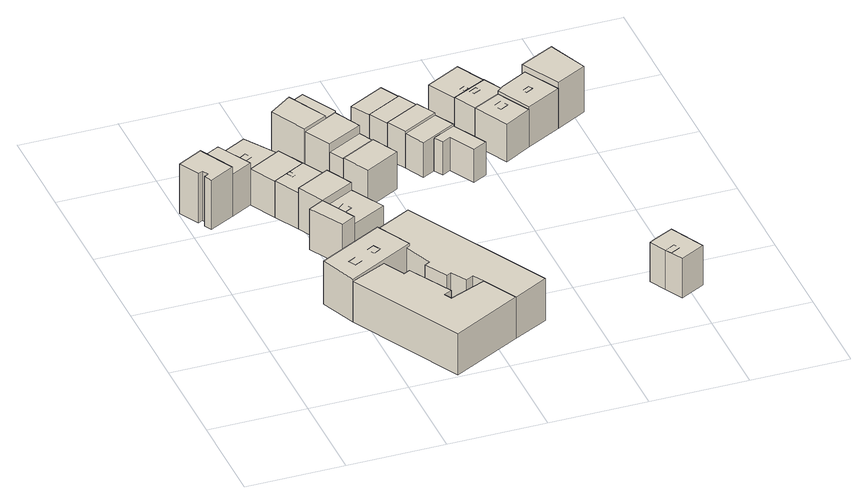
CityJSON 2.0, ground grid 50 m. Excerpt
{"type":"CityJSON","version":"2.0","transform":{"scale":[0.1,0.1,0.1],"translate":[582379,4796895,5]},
"CityObjects":{
"building1":{"type":"Building","children":["building1-1"],"geometry":[{"type":"MultiSurface","lod":"1","boundaries":[[[0,1,2,3]],[[1,4,5,2]],[[4,6,7,5]],[[6,8,9,7]],[[8,10,11,9]],[[10,12,13,11]],[[12,14,15,13]],[[14,0,3,15]],[[14,12,10,8,6,4,1,0]]]}]},
"building1-1":{"type":"BuildingPart","attributes":{"name":"8297465_P","measuredHeight":27.65},"parents":["building1"],"geometry":[{"type":"MultiSurface","lod":"2","boundaries":[[[0,1,2,3]],[[1,4,5,2]],[[4,6,7,5]],[[6,8,9,7]],[[8,10,11,9]],[[10,12,13,11]],[[12,14,15,13]],[[14,0,3,15]],[[14,12,10,8,6,4,1,0]]],"semantics":{"surfaces":[{"type":"WallSurface"},{"type":"RoofSurface"}],"values":[0,0,0,0,0,0,0,0,1]}}]},
"building2":{"type":"Building","children":["building2-1"],"geometry":[{"type":"MultiSurface","lod":"1","boundaries":[[[16,17,15,3]],[[17,18,19,15]],[[18,20,21,19]],[[20,16,3,21]],[[20,18,17,16]]]}]},
"building2-1":{"type":"BuildingPart","attributes":{"name":"8297464_P","measuredHeight":23.72},"parents":["building2"],"geometry":[{"type":"MultiSurface","lod":"2","boundaries":[[[16,17,15,3]],[[17,18,19,15]],[[18,20,21,19]],[[20,16,3,21]],[[22,23,24,25]],[[23,26,27,24]],[[26,28,29,27]],[[28,22,25,29]],[[20,18,17,16],[28,26,23,22]]],"semantics":{"surfaces":[{"type":"WallSurface"},{"type":"RoofSurface"}],"values":[0,0,0,0,0,0,0,0,1]}}]},
"building3":{"type":"Building","children":["building3-1"],"geometry":[{"type":"MultiSurface","lod":"1","boundaries":[[[30,31,32,33]],[[31,34,35,32]],[[34,36,37,35]],[[36,30,33,37]],[[36,34,31,30]]]}]},
"building3-1":{"type":"BuildingPart","attributes":{"name":"8297592_P","measuredHeight":24.31},"parents":["building3"],"geometry":[{"type":"MultiSurface","lod":"2","boundaries":[[[30,31,32,33]],[[31,34,35,32]],[[34,36,37,35]],[[36,30,33,37]],[[38,39,40,41]],[[39,42,43,40]],[[42,44,45,43]],[[44,38,41,45]],[[46,47,48,49]],[[47,50,51,48]],[[50,52,53,51]],[[52,46,49,53]],[[36,34,31,30],[44,42,39,38],[52,50,47,46]]],"semantics":{"surfaces":[{"type":"WallSurface"},{"type":"RoofSurface"}],"values":[0,0,0,0,0,0,0,0,0,0,0,0,1]}}]},
"building4":{"type":"Building","children":["building4-1"],"geometry":[{"type":"MultiSurface","lod":"1","boundaries":[[[54,55,56,57]],[[55,58,59,56]],[[58,60,61,59]],[[60,62,63,61]],[[62,64,65,63]],[[64,66,67,65]],[[66,68,69,67]],[[68,70,71,69]],[[70,72,33,71]],[[72,54,57,33]],[[72,70,68,66,64,62,60,58,55,54]]]}]},
"building4-1":{"type":"BuildingPart","attributes":{"name":"8297580_P","measuredHeight":23.1},"parents":["building4"],"geometry":[{"type":"MultiSurface","lod":"2","boundaries":[[[54,55,56,57]],[[55,58,59,56]],[[58,60,61,59]],[[60,62,63,61]],[[62,64,65,63]],[[64,66,67,65]],[[66,68,69,67]],[[68,70,71,69]],[[70,72,33,71]],[[72,54,57,33]],[[72,70,68,66,64,62,60,58,55,54]]],"semantics":{"surfaces":[{"type":"WallSurface"},{"type":"RoofSurface"}],"values":[0,0,0,0,0,0,0,0,0,0,1]}}]},
"building5":{"type":"Building","children":["building5-1"],"geometry":[{"type":"MultiSurface","lod":"1","boundaries":[[[73,74,75,76]],[[74,77,78,75]],[[77,79,80,78]],[[79,73,76,80]],[[79,77,74,73]]]}]},
"building5-1":{"type":"BuildingPart","attributes":{"name":"8297405_P","measuredHeight":22.81},"parents":["building5"],"geometry":[{"type":"MultiSurface","lod":"2","boundaries":[[[73,74,75,76]],[[74,77,78,75]],[[77,79,80,78]],[[79,73,76,80]],[[79,77,74,73]]],"semantics":{"surfaces":[{"type":"WallSurface"},{"type":"RoofSurface"}],"values":[0,0,0,0,1]}}]},
"building6":{"type":"Building","children":["building6-1"],"geometry":[{"type":"MultiSurface","lod":"1","boundaries":[[[81,82,83,19]],[[82,84,85,83]],[[84,86,21,85]],[[86,81,19,21]],[[86,84,82,81]]]}]},
"building6-1":{"type":"BuildingPart","attributes":{"name":"8297463_P","measuredHeight":18.82},"parents":["building6"],"geometry":[{"type":"MultiSurface","lod":"2","boundaries":[[[81,82,83,19]],[[82,84,85,83]],[[84,86,21,85]],[[86,81,19,21]],[[87,88,89,90]],[[88,91,92,89]],[[91,93,94,92]],[[93,87,90,94]],[[86,84,82,81],[93,91,88,87]]],"semantics":{"surfaces":[{"type":"WallSurface"},{"type":"RoofSurface"}],"values":[0,0,0,0,0,0,0,0,1]}}]},
"building7":{"type":"Building","children":["building7-1"],"geometry":[{"type":"MultiSurface","lod":"1","boundaries":[[[95,96,85,21]],[[96,97,98,85]],[[97,99,100,98]],[[99,95,21,100]],[[99,97,96,95]]]}]},
"building7-1":{"type":"BuildingPart","attributes":{"name":"8297462_P","measuredHeight":20.24},"parents":["building7"],"geometry":[{"type":"MultiSurface","lod":"2","boundaries":[[[95,96,85,21]],[[96,97,98,85]],[[97,99,100,98]],[[99,95,21,100]],[[99,97,96,95]]],"semantics":{"surfaces":[{"type":"WallSurface"},{"type":"RoofSurface"}],"values":[0,0,0,0,1]}}]},
"building8":{"type":"Building","children":["building8-1"],"geometry":[{"type":"MultiSurface","lod":"1","boundaries":[[[101,102,98,100]],[[102,103,104,98]],[[103,105,106,104]],[[105,101,100,106]],[[105,103,102,101]]]}]},
"building8-1":{"type":"BuildingPart","attributes":{"name":"8297408_P","measuredHeight":20.36},"parents":["building8"],"geometry":[{"type":"MultiSurface","lod":"2","boundaries":[[[101,102,98,100]],[[102,103,104,98]],[[103,105,106,104]],[[105,101,100,106]],[[107,108,109,110]],[[108,111,112,109]],[[111,113,114,112]],[[113,107,110,114]],[[105,103,102,101],[113,111,108,107]]],"semantics":{"surfaces":[{"type":"WallSurface"},{"type":"RoofSurface"}],"values":[0,0,0,0,0,0,0,0,1]}}]},
"building9":{"type":"Building","children":["building9-1"],"geometry":[{"type":"MultiSurface","lod":"1","boundaries":[[[115,116,104,106]],[[116,117,118,104]],[[117,74,75,118]],[[74,115,106,75]],[[74,117,116,115]]]}]},
"building9-1":{"type":"BuildingPart","attributes":{"name":"8297407_P","measuredHeight":23.08},"parents":["building9"],"geometry":[{"type":"MultiSurface","lod":"2","boundaries":[[[115,116,104,106]],[[116,117,118,104]],[[117,74,75,118]],[[74,115,106,75]],[[74,117,116,115]]],"semantics":{"surfaces":[{"type":"WallSurface"},{"type":"RoofSurface"}],"values":[0,0,0,0,1]}}]},
"building10":{"type":"Building","children":["building10-1"],"geometry":[{"type":"MultiSurface","lod":"1","boundaries":[[[119,120,118,121]],[[120,122,123,118]],[[122,124,78,123]],[[124,125,75,78]],[[125,119,121,75]],[[125,124,122,120,119]]]}]},
"building10-1":{"type":"BuildingPart","attributes":{"name":"8297406_P","measuredHeight":18.85},"parents":["building10"],"geometry":[{"type":"MultiSurface","lod":"2","boundaries":[[[119,120,118,121]],[[120,122,123,118]],[[122,124,78,123]],[[124,125,75,78]],[[125,119,121,75]],[[126,127,128,129]],[[127,130,131,128]],[[130,132,133,131]],[[132,126,129,133]],[[125,124,122,120,119],[132,130,127,126]]],"semantics":{"surfaces":[{"type":"WallSurface"},{"type":"RoofSurface"}],"values":[0,0,0,0,0,0,0,0,0,1]}}]},
"building11":{"type":"Building","children":["building11-1"],"geometry":[{"type":"MultiSurface","lod":"1","boundaries":[[[134,135,136,67]],[[135,137,138,136]],[[137,139,140,138]],[[139,141,142,140]],[[141,143,144,142]],[[143,145,146,144]],[[145,147,148,146]],[[147,149,37,148]],[[149,150,35,37]],[[150,151,152,35]],[[151,153,154,152]],[[153,155,69,154]],[[155,134,67,69]],[[155,153,151,150,149,147,145,143,141,139,137,135,134]]]}]},
"building11-1":{"type":"BuildingPart","attributes":{"name":"8297573_P","measuredHeight":23.4},"parents":["building11"],"geometry":[{"type":"MultiSurface","lod":"2","boundaries":[[[134,135,136,67]],[[135,137,138,136]],[[137,139,140,138]],[[139,141,142,140]],[[141,143,144,142]],[[143,145,146,144]],[[145,147,148,146]],[[147,149,37,148]],[[149,150,35,37]],[[150,151,152,35]],[[151,153,154,152]],[[153,155,69,154]],[[155,134,67,69]],[[155,153,151,150,149,147,145,143,141,139,137,135,134]]],"semantics":{"surfaces":[{"type":"WallSurface"},{"type":"RoofSurface"}],"values":[0,0,0,0,0,0,0,0,0,0,0,0,0,1]}}]},
"building12":{"type":"Building","children":["building12-1"],"geometry":[{"type":"MultiSurface","lod":"1","boundaries":[[[156,157,158,159]],[[157,160,161,158]],[[160,162,163,161]],[[162,156,159,163]],[[162,160,157,156]]]}]},
"building12-1":{"type":"BuildingPart","attributes":{"name":"8297461_P","measuredHeight":26.38},"parents":["building12"],"geometry":[{"type":"MultiSurface","lod":"2","boundaries":[[[156,157,158,159]],[[157,160,161,158]],[[160,162,163,161]],[[162,156,159,163]],[[162,160,157,156]]],"semantics":{"surfaces":[{"type":"WallSurface"},{"type":"RoofSurface"}],"values":[0,0,0,0,1]}}]},
"building13":{"type":"Building","children":["building13-1"],"geometry":[{"type":"MultiSurface","lod":"1","boundaries":[[[164,165,166,163]],[[165,167,168,166]],[[167,169,170,168]],[[169,171,159,170]],[[171,164,163,159]],[[171,169,167,165,164]]]}]},
"building13-1":{"type":"BuildingPart","attributes":{"name":"8297492_P","measuredHeight":24.77},"parents":["building13"],"geometry":[{"type":"MultiSurface","lod":"2","boundaries":[[[164,165,166,163]],[[165,167,168,166]],[[167,169,170,168]],[[169,171,159,170]],[[171,164,163,159]],[[171,169,167,165,164]]],"semantics":{"surfaces":[{"type":"WallSurface"},{"type":"RoofSurface"}],"values":[0,0,0,0,0,1]}}]},
"building14":{"type":"Building","children":["building14-1"],"geometry":[{"type":"MultiSurface","lod":"1","boundaries":[[[172,173,174,168]],[[173,175,176,174]],[[175,177,170,176]],[[177,172,168,170]],[[177,175,173,172]]]}]},
"building14-1":{"type":"BuildingPart","attributes":{"name":"8297491_P","measuredHeight":20.24},"parents":["building14"],"geometry":[{"type":"MultiSurface","lod":"2","boundaries":[[[172,173,174,168]],[[173,175,176,174]],[[175,177,170,176]],[[177,172,168,170]],[[177,175,173,172]]],"semantics":{"surfaces":[{"type":"WallSurface"},{"type":"RoofSurface"}],"values":[0,0,0,0,1]}}]},
"building15":{"type":"Building","children":["building15-1"],"geometry":[{"type":"MultiSurface","lod":"1","boundaries":[[[178,179,174,176]],[[179,180,181,174]],[[180,182,183,181]],[[182,178,176,183]],[[182,180,179,178]]]}]},
"building15-1":{"type":"BuildingPart","attributes":{"name":"8297490_P","measuredHeight":20.91},"parents":["building15"],"geometry":[{"type":"MultiSurface","lod":"2","boundaries":[[[178,179,174,176]],[[179,180,181,174]],[[180,182,183,181]],[[182,178,176,183]],[[182,180,179,178]]],"semantics":{"surfaces":[{"type":"WallSurface"},{"type":"RoofSurface"}],"values":[0,0,0,0,1]}}]},
"building16":{"type":"Building","children":["building16-1"],"geometry":[{"type":"MultiSurface","lod":"1","boundaries":[[[184,185,186,161]],[[185,187,188,186]],[[187,189,166,188]],[[189,190,163,166]],[[190,184,161,163]],[[190,189,187,185,184]]]}]},
"building16-1":{"type":"BuildingPart","attributes":{"name":"8297484_P","measuredHeight":23.2},"parents":["building16"],"geometry":[{"type":"MultiSurface","lod":"2","boundaries":[[[184,185,186,161]],[[185,187,188,186]],[[187,189,166,188]],[[189,190,163,166]],[[190,184,161,163]],[[190,189,187,185,184]]],"semantics":{"surfaces":[{"type":"WallSurface"},{"type":"RoofSurface"}],"values":[0,0,0,0,0,1]}}]},
"building17":{"type":"Building","children":["building17-1"],"geometry":[{"type":"MultiSurface","lod":"1","boundaries":[[[191,192,193,194]],[[192,195,196,193]],[[195,197,198,196]],[[197,191,194,198]],[[197,195,192,191]]]}]},
"building17-1":{"type":"BuildingPart","attributes":{"name":"8297494_P","measuredHeight":19.72},"parents":["building17"],"geometry":[{"type":"MultiSurface","lod":"2","boundaries":[[[191,192,193,194]],[[192,195,196,193]],[[195,197,198,196]],[[197,191,194,198]],[[197,195,192,191]]],"semantics":{"surfaces":[{"type":"WallSurface"},{"type":"RoofSurface"}],"values":[0,0,0,0,1]}}]},
"building18":{"type":"Building","children":["building18-1"],"geometry":[{"type":"MultiSurface","lod":"1","boundaries":[[[199,200,194,201]],[[200,202,198,194]],[[202,203,204,198]],[[203,199,201,204]],[[203,202,200,199]]]}]},
"building18-1":{"type":"BuildingPart","attributes":{"name":"8297493_P","measuredHeight":20.18},"parents":["building18"],"geometry":[{"type":"MultiSurface","lod":"2","boundaries":[[[199,200,194,201]],[[200,202,198,194]],[[202,203,204,198]],[[203,199,201,204]],[[203,202,200,199]]],"semantics":{"surfaces":[{"type":"WallSurface"},{"type":"RoofSurface"}],"values":[0,0,0,0,1]}}]},
"building19":{"type":"Building","children":["building19-1"],"geometry":[{"type":"MultiSurface","lod":"1","boundaries":[[[205,206,204,201]],[[206,207,208,204]],[[207,209,210,208]],[[209,205,201,210]],[[209,207,206,205]]]}]},
"building19-1":{"type":"BuildingPart","attributes":{"name":"8297487_P","measuredHeight":20.67},"parents":["building19"],"geometry":[{"type":"MultiSurface","lod":"2","boundaries":[[[205,206,204,201]],[[206,207,208,204]],[[207,209,210,208]],[[209,205,201,210]],[[209,207,206,205]]],"semantics":{"surfaces":[{"type":"WallSurface"},{"type":"RoofSurface"}],"values":[0,0,0,0,1]}}]},
"building20":{"type":"Building","children":["building20-1"],"geometry":[{"type":"MultiSurface","lod":"1","boundaries":[[[211,212,208,210]],[[212,213,214,208]],[[213,215,216,214]],[[215,211,210,216]],[[215,213,212,211]]]}]},
"building20-1":{"type":"BuildingPart","attributes":{"name":"8297489_P","measuredHeight":19.48},"parents":["building20"],"geometry":[{"type":"MultiSurface","lod":"2","boundaries":[[[211,212,208,210]],[[212,213,214,208]],[[213,215,216,214]],[[215,211,210,216]],[[215,213,212,211]]],"semantics":{"surfaces":[{"type":"WallSurface"},{"type":"RoofSurface"}],"values":[0,0,0,0,1]}}]},
"building21":{"type":"Building","children":["building21-1"],"geometry":[{"type":"MultiSurface","lod":"1","boundaries":[[[217,218,219,220]],[[218,221,222,219]],[[221,223,224,222]],[[223,225,226,224]],[[225,227,228,226]],[[227,229,214,228]],[[229,217,220,214]],[[229,227,225,223,221,218,217]]]}]},
"building21-1":{"type":"BuildingPart","attributes":{"name":"8297488_P","measuredHeight":18.54},"parents":["building21"],"geometry":[{"type":"MultiSurface","lod":"2","boundaries":[[[217,218,219,220]],[[218,221,222,219]],[[221,223,224,222]],[[223,225,226,224]],[[225,227,228,226]],[[227,229,214,228]],[[229,217,220,214]],[[229,227,225,223,221,218,217]]],"semantics":{"surfaces":[{"type":"WallSurface"},{"type":"RoofSurface"}],"values":[0,0,0,0,0,0,0,1]}}]},
"building22":{"type":"Building","children":["building22-1"],"geometry":[{"type":"MultiSurface","lod":"1","boundaries":[[[230,231,232,233]],[[231,234,235,232]],[[234,236,237,235]],[[236,230,233,237]],[[236,234,231,230]]]}]},
"building22-1":{"type":"BuildingPart","attributes":{"name":"8297521_P","measuredHeight":20.91},"parents":["building22"],"geometry":[{"type":"MultiSurface","lod":"2","boundaries":[[[230,231,232,233]],[[231,234,235,232]],[[234,236,237,235]],[[236,230,233,237]],[[238,239,240,241]],[[239,242,243,240]],[[242,244,245,243]],[[244,238,241,245]],[[236,234,231,230],[244,242,239,238]]],"semantics":{"surfaces":[{"type":"WallSurface"},{"type":"RoofSurface"}],"values":[0,0,0,0,0,0,0,0,1]}}]},
"building23":{"type":"Building","children":["building23-1"],"geometry":[{"type":"MultiSurface","lod":"1","boundaries":[[[246,247,248,249]],[[247,250,251,248]],[[250,252,253,251]],[[252,254,255,253]],[[254,256,257,255]],[[256,246,249,257]],[[256,254,252,250,247,246]]]}]},
"building23-1":{"type":"BuildingPart","attributes":{"name":"8297560_P","measuredHeight":21.86},"parents":["building23"],"geometry":[{"type":"MultiSurface","lod":"2","boundaries":[[[246,247,248,249]],[[247,250,251,248]],[[250,252,253,251]],[[252,254,255,253]],[[254,256,257,255]],[[256,246,249,257]],[[258,259,260,261]],[[259,262,263,260]],[[262,254,255,263]],[[254,264,265,255]],[[264,258,261,265]],[[256,254,252,250,247,246],[264,254,262,259,258]]],"semantics":{"surfaces":[{"type":"WallSurface"},{"type":"RoofSurface"}],"values":[0,0,0,0,0,0,0,0,0,0,0,1]}}]},
"building24":{"type":"Building","children":["building24-1"],"geometry":[{"type":"MultiSurface","lod":"1","boundaries":[[[266,267,268,269]],[[267,270,235,268]],[[270,271,232,235]],[[271,272,273,232]],[[272,266,269,273]],[[272,271,270,267,266]]]}]},
"building24-1":{"type":"BuildingPart","attributes":{"name":"8297476_P","measuredHeight":21.15},"parents":["building24"],"geometry":[{"type":"MultiSurface","lod":"2","boundaries":[[[266,267,268,269]],[[267,270,235,268]],[[270,271,232,235]],[[271,272,273,232]],[[272,266,269,273]],[[274,275,276,277]],[[275,278,279,276]],[[278,280,281,279]],[[280,274,277,281]],[[272,271,270,267,266],[280,278,275,274]]],"semantics":{"surfaces":[{"type":"WallSurface"},{"type":"RoofSurface"}],"values":[0,0,0,0,0,0,0,0,0,1]}}]},
"building25":{"type":"Building","children":["building25-1"],"geometry":[{"type":"MultiSurface","lod":"1","boundaries":[[[282,283,284,268]],[[283,285,286,284]],[[285,287,288,286]],[[287,282,268,288]],[[287,285,283,282]]]}]},
"building25-1":{"type":"BuildingPart","attributes":{"name":"8297477_P","measuredHeight":20.99},"parents":["building25"],"geometry":[{"type":"MultiSurface","lod":"2","boundaries":[[[282,283,284,268]],[[283,285,286,284]],[[285,287,288,286]],[[287,282,268,288]],[[289,290,291,292]],[[290,293,294,291]],[[293,295,296,294]],[[295,289,292,296]],[[287,285,283,282],[295,293,290,289]]],"semantics":{"surfaces":[{"type":"WallSurface"},{"type":"RoofSurface"}],"values":[0,0,0,0,0,0,0,0,1]}}]},
"building26":{"type":"Building","children":["building26-1"],"geometry":[{"type":"MultiSurface","lod":"1","boundaries":[[[297,298,299,300]],[[298,301,302,299]],[[301,303,286,302]],[[303,304,284,286]],[[304,297,300,284]],[[304,303,301,298,297]]]}]},
"building26-1":{"type":"BuildingPart","attributes":{"name":"8297478_P","measuredHeight":22.54},"parents":["building26"],"geometry":[{"type":"MultiSurface","lod":"2","boundaries":[[[297,298,299,300]],[[298,301,302,299]],[[301,303,286,302]],[[303,304,284,286]],[[304,297,300,284]],[[305,306,307,308]],[[306,309,310,307]],[[309,311,312,310]],[[311,305,308,312]],[[304,303,301,298,297],[311,309,306,305]]],"semantics":{"surfaces":[{"type":"WallSurface"},{"type":"RoofSurface"}],"values":[0,0,0,0,0,0,0,0,0,1]}}]},
"building27":{"type":"Building","children":["building27-1"],"geometry":[{"type":"MultiSurface","lod":"1","boundaries":[[[313,314,315,316]],[[314,317,318,315]],[[317,319,302,318]],[[319,313,316,302]],[[319,317,314,313]]]}]},
"building27-1":{"type":"BuildingPart","attributes":{"name":"8297479_P","measuredHeight":25.65},"parents":["building27"],"geometry":[{"type":"MultiSurface","lod":"2","boundaries":[[[313,314,315,316]],[[314,317,318,315]],[[317,319,302,318]],[[319,313,316,302]],[[319,317,314,313]]],"semantics":{"surfaces":[{"type":"WallSurface"},{"type":"RoofSurface"}],"values":[0,0,0,0,1]}}]}
},
"vertices":[
[224,1596,288],[97,1529,288],[97,1529,12],[224,1596,11],[76,1569,288],[76,1569,12],[99,1582,288],[99,1582,12],[82,1613,288],[82,1613,12],[59,1601,288],[59,1601,12],[4,1706,288],[4,1706,12],[133,1775,288],[133,1775,11],
[224,1596,248],[133,1775,248],[241,1832,248],[241,1832,11],[336,1656,248],[336,1656,11],
[170,1703,248],[193,1658,248],[193,1658,12],[170,1703,12],[227,1676,248],[227,1676,11],[203,1721,248],[203,1721,11],
[440,581,256],[366,768,256],[366,768,16],[440,581,15],[698,943,256],[698,943,12],[790,764,256],[790,764,10],
[626,806,256],[587,785,256],[587,785,13],[626,806,12],[608,746,256],[608,746,13],[647,768,256],[647,768,12],[513,745,256],[473,723,256],[473,723,15],[513,745,14],[493,686,256],[493,686,16],[533,708,256],[533,708,14],
[627,669,245],[685,556,245],[685,556,13],[627,669,13],[718,573,245],[718,573,13],[841,351,245],[841,351,14],[799,329,245],[799,329,14],[819,290,245],[819,290,14],[1009,370,245],[1009,370,11],[1103,193,245],[1103,193,12],[744,2,245],[744,2,15],[440,581,245],
[463,1213,242],[544,1256,242],[544,1256,13],[463,1213,14],[636,1079,242],[636,1079,14],[559,1038,242],[559,1038,13],
[241,1832,200],[400,1916,200],[400,1916,11],[510,1749,200],[510,1749,12],[336,1656,200],
[381,1762,200],[362,1797,200],[362,1797,11],[381,1762,12],[327,1777,200],[327,1777,11],[346,1743,200],[346,1743,11],
[336,1656,213],[510,1749,213],[580,1615,213],[580,1615,10],[406,1521,213],[406,1521,11],
[406,1521,215],[580,1615,215],[650,1483,215],[650,1483,11],[474,1391,215],[474,1391,12],
[496,1570,215],[477,1559,215],[477,1559,11],[496,1570,11],[495,1524,215],[495,1524,11],[515,1535,215],[515,1535,11],
[474,1391,242],[650,1483,242],[720,1348,242],[720,1348,10],
[643,1308,200],[720,1348,200],[643,1308,11],[815,1174,200],[815,1174,10],[636,1079,200],[544,1256,200],
[645,1255,200],[610,1227,200],[610,1227,12],[645,1255,12],[631,1188,200],[631,1188,12],[669,1208,200],[669,1208,11],
[1009,370,244],[976,427,244],[976,427,10],[937,406,244],[937,406,12],[890,488,244],[890,488,12],[865,474,244],[865,474,12],[801,589,244],[801,589,12],[830,606,244],[830,606,11],[769,753,244],[769,753,10],[790,764,244],[698,943,244],[886,1042,244],[886,1042,10],[1284,290,244],[1284,290,9],[1103,193,244],
[656,1793,274],[560,1976,274],[560,1976,10],[656,1793,11],[679,2063,274],[679,2063,9],[784,1860,274],[784,1860,10],
[784,1860,258],[843,1891,258],[843,1891,9],[912,1753,258],[912,1753,10],[728,1657,258],[728,1657,11],[656,1793,258],
[912,1753,213],[951,1675,213],[951,1675,10],[769,1580,213],[769,1580,10],[728,1657,213],
[769,1580,219],[951,1675,219],[1019,1542,219],[1019,1542,10],[839,1447,219],[839,1447,10],
[679,2063,241],[763,2107,241],[763,2107,7],[859,1926,241],[859,1926,9],[843,1891,241],[784,1860,241],
[1012,1888,205],[958,1986,205],[958,1986,8],[1012,1888,9],[1141,2081,205],[1141,2081,8],[1193,1982,205],[1193,1982,7],
[1064,1788,210],[1012,1888,210],[1064,1788,9],[1193,1982,210],[1246,1882,210],[1246,1882,8],
[1064,1788,216],[1246,1882,216],[1298,1784,216],[1298,1784,9],[1115,1689,216],[1115,1689,10],
[1115,1689,204],[1298,1784,204],[1351,1683,204],[1351,1683,9],[1167,1589,204],[1167,1589,10],
[1411,1569,195],[1445,1506,195],[1445,1506,10],[1411,1569,10],[1373,1468,195],[1373,1468,10],[1301,1597,195],[1301,1597,10],[1258,1575,195],[1258,1575,10],[1233,1622,195],[1233,1622,10],[1351,1683,195],
[1527,2100,218],[1604,1953,218],[1604,1953,10],[1527,2100,10],[1424,1863,218],[1424,1863,9],[1348,2006,218],[1348,2006,8],
[1512,1913,218],[1499,1938,218],[1499,1938,10],[1512,1913,9],[1475,1925,218],[1475,1925,9],[1488,1900,218],[1488,1900,9],
[1878,438,226],[1983,491,226],[1983,491,8],[1878,438,8],[2073,312,226],[2073,312,6],[1945,245,226],[1945,245,6],[1895,337,226],[1895,337,7],[1851,421,226],[1851,421,8],
[1939,319,226],[1965,333,226],[1965,333,7],[1939,319,7],[1948,365,226],[1948,365,7],[1913,306,226],[1913,306,7],
[1572,1796,221],[1483,1751,221],[1483,1751,9],[1572,1796,9],[1424,1863,221],[1604,1953,221],[1663,1841,221],[1663,1841,10],
[1520,1861,221],[1557,1879,221],[1557,1879,9],[1520,1861,9],[1544,1905,221],[1544,1905,9],[1507,1886,221],[1507,1886,9],
[1483,1751,219],[1624,1822,219],[1624,1822,9],[1713,1651,219],[1713,1651,10],[1575,1574,219],[1575,1574,9],
[1570,1739,219],[1591,1698,219],[1591,1698,9],[1570,1739,9],[1635,1721,219],[1635,1721,10],[1613,1762,219],[1613,1762,9],
[1658,1852,235],[1796,1927,235],[1796,1927,10],[1658,1852,10],[1893,1745,235],[1893,1745,11],[1713,1651,235],[1624,1822,235],
[1732,1789,235],[1744,1765,235],[1744,1765,10],[1732,1789,10],[1782,1785,235],[1782,1785,10],[1770,1808,235],[1770,1808,10],
[1788,1942,268],[1967,2033,268],[1967,2033,11],[1788,1942,10],[2052,1828,268],[2052,1828,11],[1893,1745,268]
]}
